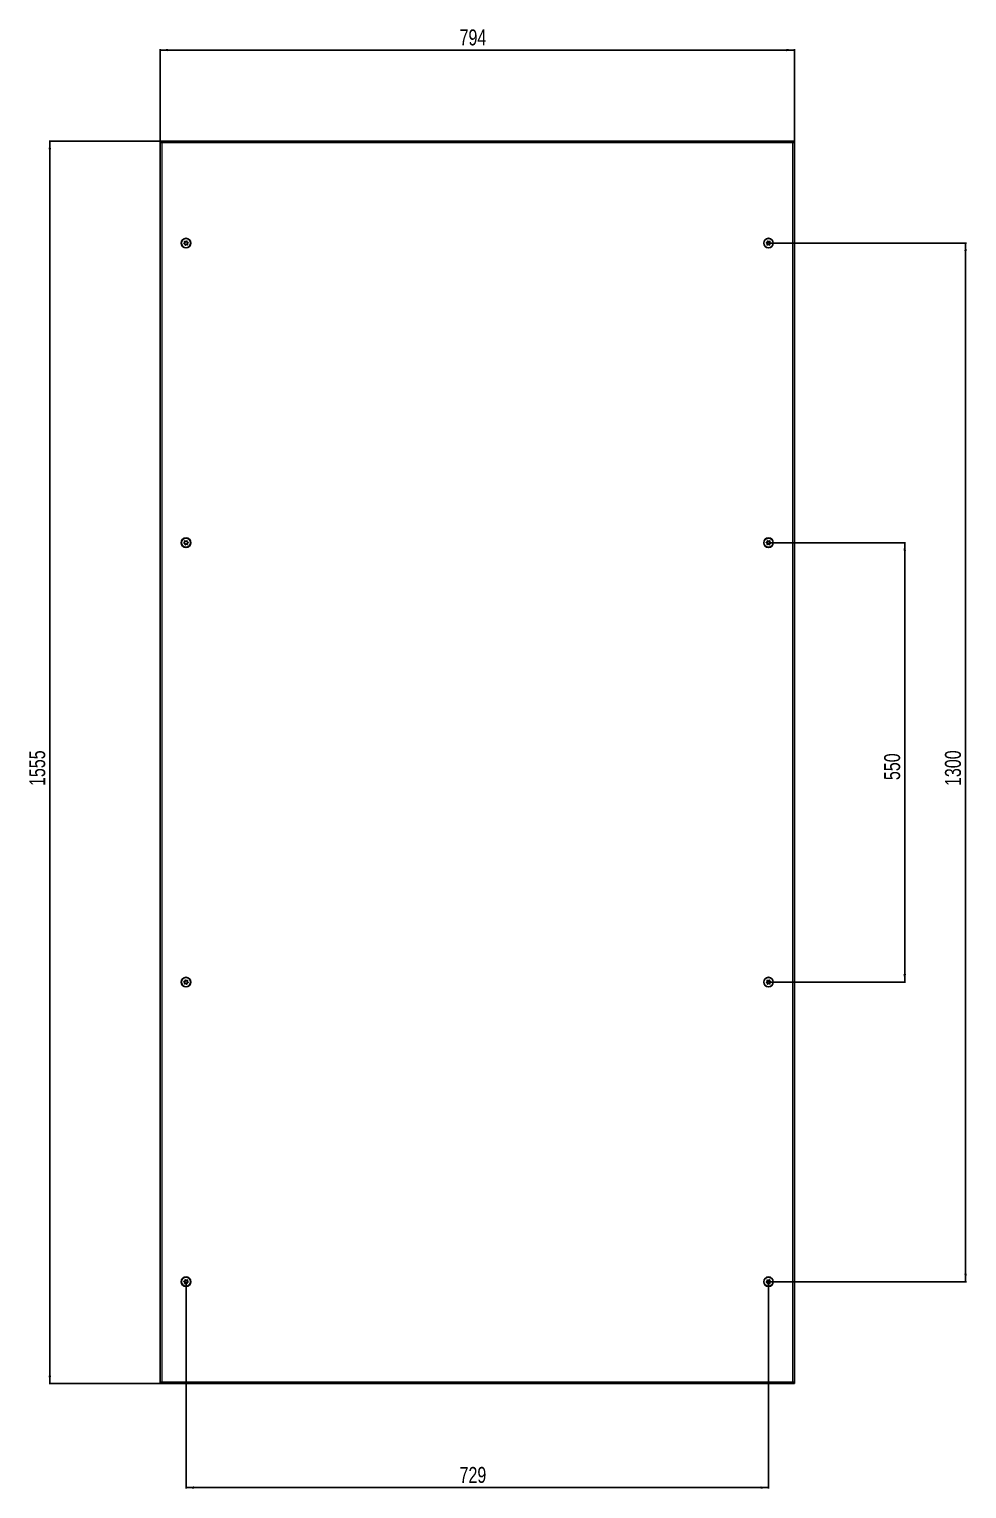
# Model space of a CAD drawing. Header units: millimetres. Extents: x -400 to 1821, y -702 to 1192.
# Drawn here: x -400 to 773, y -689 to 1138 of the extents above; entities that cross this region are included whole.
import ezdxf

# ---------------------------------------------------------------- set-up
doc = ezdxf.new("R2010")
doc.units = ezdxf.units.MM
doc.layers.add('FORMAT', color=7, linetype='Continuous')
doc.styles.add('SLDTEXTSTYLE0', font='TXT', dxfattribs={"width": 0.75})
doc.dimstyles.new('SLDDIMSTYLE1', dxfattribs={"dimtxt": 20, "dimasz": 10, "dimexe": 0, "dimexo": 0.0625, "dimgap": 5, "dimtad": 2, "dimdec": 1, "dimrnd": 1e-09, "dimzin": 12, "dimdsep": 46, "dimtxsty": 'SLDTEXTSTYLE0', "dimsah": 1, "dimcen": 0.09, "dimadec": 0, "dimazin": 3, "dimtfac": 1, "dimtofl": 0, "dimtmove": 0, "dimatfit": 3, "dimfxl": 0, "dimfrac": 2, "dimtolj": 1, "dimtzin": 12, "dimarcsym": 0})

# ---------------------------------------------------------------- blocks, each defined once
blk = doc.blocks.new('_D_1')
at = {"layer": 'FORMAT'}
for p, q in [((-236.5, 998), (-375.4, 998)), ((-374.4, 998), (-374.4, -557)), ((-236.5, -557), (-375.4, -557))]:
    blk.add_line(p, q, dxfattribs=at)
for points in [[(-374.4, 998), (-376, 988), (-372.9, 988)], [(-374.4, -557), (-372.9, -547), (-376, -547)]]:
    blk.add_solid(points, dxfattribs=at)
at = {"layer": 'FORMAT', "insert": (-400.2, 191), "char_height": 20, "attachment_point": 1, "rotation": 90, "style": 'SLDTEXTSTYLE0'}
blk.add_mtext('1555', dxfattribs=at)
blk = doc.blocks.new('_D_2')
at = {"layer": 'FORMAT'}
for p, q in [((-236.4, 998.1), (-236.4, 1113.2)), ((-236.4, 1112.2), (557.6, 1112.2)), ((557.6, 998.1), (557.6, 1113.2))]:
    blk.add_line(p, q, dxfattribs=at)
for points in [[(-236.4, 1112.2), (-226.4, 1110.7), (-226.4, 1113.7)], [(557.6, 1112.2), (547.6, 1113.7), (547.6, 1110.7)]]:
    blk.add_solid(points, dxfattribs=at)
at = {"layer": 'FORMAT', "insert": (138.4, 1138), "char_height": 20, "attachment_point": 1, "style": 'SLDTEXTSTYLE0'}
blk.add_mtext('794', dxfattribs=at)
blk = doc.blocks.new('_D_3')
at = {"layer": 'FORMAT'}
for p, q in [((525.1, 870.5), (772.7, 870.5)), ((771.7, 870.5), (771.7, -429.5)), ((525.1, -429.5), (772.7, -429.5))]:
    blk.add_line(p, q, dxfattribs=at)
for points in [[(771.7, 870.5), (770.2, 860.5), (773.3, 860.5)], [(771.7, -429.5), (773.3, -419.5), (770.2, -419.5)]]:
    blk.add_solid(points, dxfattribs=at)
at = {"layer": 'FORMAT', "insert": (745.9, 191), "char_height": 20, "attachment_point": 1, "rotation": 90, "style": 'SLDTEXTSTYLE0'}
blk.add_mtext('1300', dxfattribs=at)
blk = doc.blocks.new('_D_4')
at = {"layer": 'FORMAT'}
for p, q in [((-203.9, -429.5), (-203.9, -688.1)), ((525.1, -429.5), (525.1, -688.1)), ((-203.9, -687.1), (525.1, -687.1))]:
    blk.add_line(p, q, dxfattribs=at)
for points in [[(-203.9, -687.1), (-193.9, -688.7), (-193.9, -685.6)], [(525.1, -687.1), (515.1, -685.6), (515.1, -688.7)]]:
    blk.add_solid(points, dxfattribs=at)
at = {"layer": 'FORMAT', "insert": (138.4, -661.3), "char_height": 20, "attachment_point": 1, "style": 'SLDTEXTSTYLE0'}
blk.add_mtext('729', dxfattribs=at)
blk = doc.blocks.new('_D_5')
at = {"layer": 'FORMAT'}
for p, q in [((525.1, 495.5), (696.6, 495.5)), ((695.6, 495.5), (695.6, -54.5)), ((525.1, -54.5), (696.6, -54.5))]:
    blk.add_line(p, q, dxfattribs=at)
for points in [[(695.6, 495.5), (694, 485.5), (697.1, 485.5)], [(695.6, -54.5), (697.1, -44.5), (694, -44.5)]]:
    blk.add_solid(points, dxfattribs=at)
at = {"layer": 'FORMAT', "insert": (669.8, 198.4), "char_height": 20, "attachment_point": 1, "rotation": 90, "style": 'SLDTEXTSTYLE0'}
blk.add_mtext('550', dxfattribs=at)

msp = doc.modelspace()

# ---------------------------------------------------------------- linework, layer by layer
at = {"color": 7, "linetype": 'Continuous', "lineweight": 25}
for p, q in [((-236.44, 998.04), (-236.44, -556.96)), ((-236.44, 998.04), (-234.94, 998.04)), ((-234.75, 998.04), (-234.94, 998.04)), ((-234.74, 996.93), (-234.74, 998.04)), ((555.86, 998.04), (-234.74, 998.04)), ((555.86, 996.93), (555.86, 998.04)), ((556.06, 998.04), (555.86, 998.04)), ((556.06, 998.04), (557.56, 998.04)), ((557.56, -556.96), (557.56, 998.04)), ((-234.94, -556.96), (-236.44, -556.96)), ((-234.94, -556.96), (-234.74, -556.96)), ((-234.74, -555.85), (-234.74, -556.96)), ((-234.74, -556.96), (555.86, -556.96)), ((555.86, -555.85), (555.86, -556.96)), ((555.86, -556.96), (556.06, -556.96)), ((557.56, -556.96), (556.06, -556.96))]:
    msp.add_line(p, q, dxfattribs=at)
at = {"color": 8, "linetype": 'Continuous', "lineweight": 18}
for p, q in [((-234.34, 995.94), (-234.34, -554.86)), ((555.46, 995.94), (-234.34, 995.94)), ((555.46, -554.86), (555.46, 995.94)), ((-234.34, -554.86), (555.46, -554.86))]:
    msp.add_line(p, q, dxfattribs=at)
at = {"color": 7, "linetype": 'Continuous', "lineweight": 25}
for centre, radius in [((-203.94, 870.54), 6), ((-203.94, 870.54), 5.78), ((-203.94, 870.54), 1.85), ((525.06, 870.54), 6), ((525.06, 870.54), 5.78), ((525.06, 870.54), 1.85), ((-203.94, 495.54), 6), ((-203.94, 495.54), 5.78), ((-203.94, 495.54), 1.85), ((525.06, 495.54), 6), ((525.06, 495.54), 5.78), ((525.06, 495.54), 1.85), ((-203.94, -54.46), 6), ((-203.94, -54.46), 5.78), ((-203.94, -54.46), 1.85), ((525.06, -54.46), 6), ((525.06, -54.46), 5.78), ((525.06, -54.46), 1.85), ((-203.94, -429.46), 6), ((-203.94, -429.46), 5.78), ((-203.94, -429.46), 1.85), ((525.06, -429.46), 6), ((525.06, -429.46), 5.78), ((525.06, -429.46), 1.85)]:
    msp.add_circle(centre, radius, dxfattribs=at)
for points, knots in [([(-234.34, 995.94), (-234.62, 996.12), (-234.89, 996.29), (-235.4, 996.65), (-235.63, 996.82), (-236.02, 997.17), (-236.18, 997.34), (-236.39, 997.69), (-236.44, 997.87), (-236.44, 998.04)], [0, 0, 0, 0, 0.25, 0.25, 0.5, 0.5, 0.75, 0.75, 1, 1, 1, 1]), ([(-234.34, 995.94), (-234.5, 996.3), (-234.66, 996.65), (-234.88, 997.35), (-234.94, 997.69), (-234.94, 998.04)], [0, 0, 0, 0, 0.5, 0.5, 1, 1, 1, 1]), ([(-234.74, 998.04), (-234.71, 998.04), (-234.68, 997.99), (-234.61, 997.78), (-234.58, 997.62), (-234.51, 997.23), (-234.48, 997), (-234.41, 996.49), (-234.38, 996.22), (-234.34, 995.94)], [0, 0, 0, 0, 0.25, 0.25, 0.5, 0.5, 0.75, 0.75, 1, 1, 1, 1]), ([(555.46, 995.94), (555.49, 996.22), (555.52, 996.49), (555.59, 997), (555.62, 997.23), (555.69, 997.62), (555.72, 997.78), (555.79, 997.99), (555.82, 998.04), (555.86, 998.04)], [0, 0, 0, 0, 0.25, 0.25, 0.5, 0.5, 0.75, 0.75, 1, 1, 1, 1]), ([(557.56, 998.04), (557.56, 997.87), (557.5, 997.7), (557.29, 997.34), (557.14, 997.17), (556.75, 996.82), (556.52, 996.65), (556, 996.29), (555.73, 996.12), (555.46, 995.94)], [0, 0, 0, 0, 0.25, 0.25, 0.5, 0.5, 0.75, 0.75, 1, 1, 1, 1]), ([(556.06, 998.04), (556.06, 997.69), (555.99, 997.34), (555.77, 996.64), (555.61, 996.3), (555.46, 995.94)], [0, 0, 0, 0, 0.5, 0.5, 1, 1, 1, 1]), ([(-202.91, 873.14), (-202.92, 873.15), (-202.95, 873.15), (-203, 873.14), (-203.13, 873.06), (-203.42, 872.81), (-203.83, 872.46), (-204.45, 872.34), (-204.94, 872.5), (-205.3, 872.67), (-205.52, 872.75), (-205.62, 872.76), (-205.66, 872.76), (-205.69, 872.74), (-205.7, 872.71), (-205.72, 872.64), (-205.7, 872.38), (-205.59, 871.91), (-205.59, 871.2), (-206.08, 870.68), (-206.48, 870.43), (-206.68, 870.25), (-206.71, 870.18), (-206.72, 870.15), (-206.71, 870.12), (-206.69, 870.09), (-206.66, 870.06), (-206.59, 870.02), (-206.38, 869.93), (-206.02, 869.81), (-205.55, 869.59), (-205.18, 869.08), (-205.13, 868.54), (-205.08, 868.15), (-205.04, 868.01), (-205.01, 867.96), (-204.98, 867.94), (-204.94, 867.94), (-204.89, 867.95), (-204.76, 868.03), (-204.47, 868.28), (-204.06, 868.63), (-203.44, 868.75), (-202.95, 868.59), (-202.59, 868.42), (-202.37, 868.34), (-202.27, 868.32), (-202.23, 868.33), (-202.2, 868.35), (-202.19, 868.38), (-202.17, 868.44), (-202.19, 868.71), (-202.3, 869.17), (-202.3, 869.89), (-201.81, 870.4), (-201.41, 870.66), (-201.21, 870.84), (-201.18, 870.9), (-201.17, 870.94), (-201.18, 870.97), (-201.2, 871), (-201.23, 871.02), (-201.3, 871.07), (-201.51, 871.15), (-201.87, 871.28), (-202.34, 871.5), (-202.71, 872.01), (-202.76, 872.55), (-202.8, 872.94), (-202.85, 873.08), (-202.88, 873.13), (-202.9, 873.14), (-202.91, 873.14)], [0, 0, 0, 0, 0.0020087, 0.00442, 0.0093647, 0.0255282, 0.0677053, 0.0957862, 0.1246456, 0.1503415, 0.1605194, 0.1633943, 0.1656965, 0.1672448, 0.1688741, 0.1707699, 0.1786058, 0.2119941, 0.2499945, 0.2879948, 0.3213831, 0.329219, 0.3311148, 0.3327441, 0.3342924, 0.3362166, 0.3385353, 0.3413178, 0.349662, 0.3753578, 0.4042173, 0.4322982, 0.4744753, 0.4906388, 0.4966691, 0.49844, 0.5, 0.5020087, 0.50442, 0.5093647, 0.5255282, 0.5677053, 0.5957862, 0.6246456, 0.6503415, 0.6605194, 0.6633943, 0.6656965, 0.6672448, 0.6688741, 0.6707699, 0.6786058, 0.7119941, 0.7499945, 0.7879948, 0.8213831, 0.829219, 0.8311148, 0.8327441, 0.8342924, 0.8362166, 0.8385353, 0.8413178, 0.849662, 0.8753578, 0.9042173, 0.9322982, 0.9744753, 0.9906388, 0.9966691, 0.99844, 1, 1, 1, 1]), ([(524.02, 873.14), (524.01, 873.14), (523.98, 873.12), (523.95, 873.07), (523.91, 872.93), (523.88, 872.55), (523.82, 872.01), (523.45, 871.5), (522.98, 871.28), (522.61, 871.15), (522.39, 871.06), (522.31, 871), (522.29, 870.97), (522.28, 870.94), (522.29, 870.9), (522.32, 870.84), (522.52, 870.66), (522.92, 870.4), (523.41, 869.89), (523.41, 869.17), (523.3, 868.71), (523.28, 868.44), (523.3, 868.38), (523.31, 868.35), (523.34, 868.33), (523.38, 868.33), (523.42, 868.33), (523.5, 868.35), (523.71, 868.43), (524.06, 868.59), (524.55, 868.75), (525.17, 868.63), (525.58, 868.28), (525.88, 868.02), (526.01, 867.95), (526.06, 867.94), (526.1, 867.94), (526.13, 867.97), (526.16, 868.02), (526.2, 868.15), (526.24, 868.54), (526.29, 869.08), (526.66, 869.59), (527.13, 869.81), (527.5, 869.94), (527.72, 870.03), (527.8, 870.09), (527.82, 870.12), (527.83, 870.15), (527.82, 870.18), (527.79, 870.25), (527.59, 870.43), (527.19, 870.68), (526.7, 871.2), (526.7, 871.91), (526.81, 872.38), (526.83, 872.64), (526.81, 872.71), (526.8, 872.74), (526.77, 872.76), (526.74, 872.76), (526.69, 872.76), (526.61, 872.74), (526.4, 872.66), (526.05, 872.5), (525.56, 872.34), (524.94, 872.46), (524.53, 872.81), (524.23, 873.07), (524.1, 873.14), (524.05, 873.15), (524.03, 873.15), (524.02, 873.14)], [0, 0, 0, 0, 0.0020087, 0.00442, 0.0093647, 0.0255282, 0.0677053, 0.0957862, 0.1246456, 0.1503415, 0.1605194, 0.1633943, 0.1656965, 0.1672448, 0.1688741, 0.1707699, 0.1786058, 0.2119941, 0.2499945, 0.2879948, 0.3213831, 0.329219, 0.3311148, 0.3327441, 0.3342924, 0.3362166, 0.3385353, 0.3413178, 0.349662, 0.3753578, 0.4042173, 0.4322982, 0.4744753, 0.4906388, 0.4966691, 0.49844, 0.5, 0.5020087, 0.50442, 0.5093647, 0.5255282, 0.5677053, 0.5957862, 0.6246456, 0.6503415, 0.6605194, 0.6633943, 0.6656965, 0.6672448, 0.6688741, 0.6707699, 0.6786058, 0.7119941, 0.7499945, 0.7879948, 0.8213831, 0.829219, 0.8311148, 0.8327441, 0.8342924, 0.8362166, 0.8385353, 0.8413178, 0.849662, 0.8753578, 0.9042173, 0.9322982, 0.9744753, 0.9906388, 0.9966691, 0.99844, 1, 1, 1, 1]), ([(-202.91, 498.14), (-202.92, 498.15), (-202.95, 498.15), (-203, 498.14), (-203.13, 498.06), (-203.42, 497.81), (-203.83, 497.46), (-204.45, 497.34), (-204.94, 497.5), (-205.3, 497.67), (-205.52, 497.75), (-205.62, 497.76), (-205.66, 497.76), (-205.69, 497.74), (-205.7, 497.71), (-205.72, 497.64), (-205.7, 497.38), (-205.59, 496.91), (-205.59, 496.2), (-206.08, 495.68), (-206.48, 495.43), (-206.68, 495.25), (-206.71, 495.18), (-206.72, 495.15), (-206.71, 495.12), (-206.69, 495.09), (-206.66, 495.06), (-206.59, 495.02), (-206.38, 494.93), (-206.02, 494.81), (-205.55, 494.59), (-205.18, 494.08), (-205.13, 493.54), (-205.08, 493.15), (-205.04, 493.01), (-205.01, 492.96), (-204.98, 492.94), (-204.94, 492.94), (-204.89, 492.95), (-204.76, 493.03), (-204.47, 493.28), (-204.06, 493.63), (-203.44, 493.75), (-202.95, 493.59), (-202.59, 493.42), (-202.37, 493.34), (-202.27, 493.32), (-202.23, 493.33), (-202.2, 493.35), (-202.19, 493.38), (-202.17, 493.44), (-202.19, 493.71), (-202.3, 494.17), (-202.3, 494.89), (-201.81, 495.4), (-201.41, 495.66), (-201.21, 495.84), (-201.18, 495.9), (-201.17, 495.94), (-201.18, 495.97), (-201.2, 496), (-201.23, 496.02), (-201.3, 496.07), (-201.51, 496.15), (-201.87, 496.28), (-202.34, 496.5), (-202.71, 497.01), (-202.76, 497.55), (-202.8, 497.94), (-202.85, 498.08), (-202.88, 498.13), (-202.9, 498.14), (-202.91, 498.14)], [0, 0, 0, 0, 0.0020087, 0.00442, 0.0093647, 0.0255282, 0.0677053, 0.0957862, 0.1246456, 0.1503415, 0.1605194, 0.1633943, 0.1656965, 0.1672448, 0.1688741, 0.1707699, 0.1786058, 0.2119941, 0.2499945, 0.2879948, 0.3213831, 0.329219, 0.3311148, 0.3327441, 0.3342924, 0.3362166, 0.3385353, 0.3413178, 0.349662, 0.3753578, 0.4042173, 0.4322982, 0.4744753, 0.4906388, 0.4966691, 0.49844, 0.5, 0.5020087, 0.50442, 0.5093647, 0.5255282, 0.5677053, 0.5957862, 0.6246456, 0.6503415, 0.6605194, 0.6633943, 0.6656965, 0.6672448, 0.6688741, 0.6707699, 0.6786058, 0.7119941, 0.7499945, 0.7879948, 0.8213831, 0.829219, 0.8311148, 0.8327441, 0.8342924, 0.8362166, 0.8385353, 0.8413178, 0.849662, 0.8753578, 0.9042173, 0.9322982, 0.9744753, 0.9906388, 0.9966691, 0.99844, 1, 1, 1, 1]), ([(524.02, 498.14), (524.01, 498.14), (523.98, 498.12), (523.95, 498.07), (523.91, 497.93), (523.88, 497.55), (523.82, 497.01), (523.45, 496.5), (522.98, 496.28), (522.61, 496.15), (522.39, 496.06), (522.31, 496), (522.29, 495.97), (522.28, 495.94), (522.29, 495.9), (522.32, 495.84), (522.52, 495.66), (522.92, 495.4), (523.41, 494.89), (523.41, 494.17), (523.3, 493.71), (523.28, 493.44), (523.3, 493.38), (523.31, 493.35), (523.34, 493.33), (523.38, 493.33), (523.42, 493.33), (523.5, 493.35), (523.71, 493.43), (524.06, 493.59), (524.55, 493.75), (525.17, 493.63), (525.58, 493.28), (525.88, 493.02), (526.01, 492.95), (526.06, 492.94), (526.1, 492.94), (526.13, 492.97), (526.16, 493.02), (526.2, 493.15), (526.24, 493.54), (526.29, 494.08), (526.66, 494.59), (527.13, 494.81), (527.5, 494.94), (527.72, 495.03), (527.8, 495.09), (527.82, 495.12), (527.83, 495.15), (527.82, 495.18), (527.79, 495.25), (527.59, 495.43), (527.19, 495.68), (526.7, 496.2), (526.7, 496.91), (526.81, 497.38), (526.83, 497.64), (526.81, 497.71), (526.8, 497.74), (526.77, 497.76), (526.74, 497.76), (526.69, 497.76), (526.61, 497.74), (526.4, 497.66), (526.05, 497.5), (525.56, 497.34), (524.94, 497.46), (524.53, 497.81), (524.23, 498.07), (524.1, 498.14), (524.05, 498.15), (524.03, 498.15), (524.02, 498.14)], [0, 0, 0, 0, 0.0020087, 0.00442, 0.0093647, 0.0255282, 0.0677053, 0.0957862, 0.1246456, 0.1503415, 0.1605194, 0.1633943, 0.1656965, 0.1672448, 0.1688741, 0.1707699, 0.1786058, 0.2119941, 0.2499945, 0.2879948, 0.3213831, 0.329219, 0.3311148, 0.3327441, 0.3342924, 0.3362166, 0.3385353, 0.3413178, 0.349662, 0.3753578, 0.4042173, 0.4322982, 0.4744753, 0.4906388, 0.4966691, 0.49844, 0.5, 0.5020087, 0.50442, 0.5093647, 0.5255282, 0.5677053, 0.5957862, 0.6246456, 0.6503415, 0.6605194, 0.6633943, 0.6656965, 0.6672448, 0.6688741, 0.6707699, 0.6786058, 0.7119941, 0.7499945, 0.7879948, 0.8213831, 0.829219, 0.8311148, 0.8327441, 0.8342924, 0.8362166, 0.8385353, 0.8413178, 0.849662, 0.8753578, 0.9042173, 0.9322982, 0.9744753, 0.9906388, 0.9966691, 0.99844, 1, 1, 1, 1]), ([(-202.91, -57.06), (-202.9, -57.05), (-202.87, -57.04), (-202.84, -56.98), (-202.8, -56.85), (-202.76, -56.46), (-202.71, -55.92), (-202.34, -55.41), (-201.87, -55.19), (-201.5, -55.06), (-201.28, -54.97), (-201.2, -54.91), (-201.18, -54.88), (-201.17, -54.85), (-201.18, -54.82), (-201.21, -54.75), (-201.41, -54.57), (-201.81, -54.32), (-202.3, -53.8), (-202.3, -53.09), (-202.19, -52.62), (-202.17, -52.36), (-202.19, -52.29), (-202.2, -52.26), (-202.23, -52.24), (-202.26, -52.24), (-202.31, -52.24), (-202.39, -52.26), (-202.6, -52.34), (-202.95, -52.5), (-203.44, -52.66), (-204.06, -52.54), (-204.47, -52.19), (-204.77, -51.93), (-204.9, -51.86), (-204.95, -51.85), (-204.99, -51.85), (-205.02, -51.88), (-205.05, -51.93), (-205.09, -52.07), (-205.13, -52.45), (-205.18, -52.99), (-205.55, -53.5), (-206.02, -53.72), (-206.39, -53.85), (-206.61, -53.94), (-206.69, -54), (-206.71, -54.03), (-206.72, -54.06), (-206.71, -54.1), (-206.68, -54.16), (-206.48, -54.34), (-206.08, -54.6), (-205.59, -55.11), (-205.59, -55.83), (-205.7, -56.29), (-205.72, -56.56), (-205.7, -56.62), (-205.69, -56.65), (-205.66, -56.67), (-205.62, -56.67), (-205.58, -56.67), (-205.5, -56.65), (-205.29, -56.57), (-204.94, -56.41), (-204.45, -56.25), (-203.83, -56.37), (-203.42, -56.72), (-203.12, -56.98), (-202.99, -57.05), (-202.94, -57.06), (-202.92, -57.06), (-202.91, -57.06)], [0, 0, 0, 0, 0.0020087, 0.00442, 0.0093647, 0.0255282, 0.0677053, 0.0957862, 0.1246456, 0.1503415, 0.1605194, 0.1633943, 0.1656965, 0.1672448, 0.1688741, 0.1707699, 0.1786058, 0.2119941, 0.2499945, 0.2879948, 0.3213831, 0.329219, 0.3311148, 0.3327441, 0.3342924, 0.3362166, 0.3385353, 0.3413178, 0.349662, 0.3753578, 0.4042173, 0.4322982, 0.4744753, 0.4906388, 0.4966691, 0.49844, 0.5, 0.5020087, 0.50442, 0.5093647, 0.5255282, 0.5677053, 0.5957862, 0.6246456, 0.6503415, 0.6605194, 0.6633943, 0.6656965, 0.6672448, 0.6688741, 0.6707699, 0.6786058, 0.7119941, 0.7499945, 0.7879948, 0.8213831, 0.829219, 0.8311148, 0.8327441, 0.8342924, 0.8362166, 0.8385353, 0.8413178, 0.849662, 0.8753578, 0.9042173, 0.9322982, 0.9744753, 0.9906388, 0.9966691, 0.99844, 1, 1, 1, 1]), ([(524.02, -57.06), (524.03, -57.06), (524.06, -57.06), (524.11, -57.05), (524.24, -56.98), (524.53, -56.72), (524.94, -56.37), (525.56, -56.25), (526.05, -56.41), (526.41, -56.58), (526.63, -56.66), (526.73, -56.68), (526.77, -56.67), (526.8, -56.65), (526.81, -56.62), (526.83, -56.56), (526.81, -56.29), (526.7, -55.83), (526.7, -55.11), (527.19, -54.6), (527.59, -54.34), (527.79, -54.16), (527.82, -54.1), (527.83, -54.06), (527.82, -54.03), (527.8, -54), (527.77, -53.98), (527.7, -53.93), (527.49, -53.85), (527.13, -53.72), (526.66, -53.5), (526.29, -52.99), (526.24, -52.45), (526.19, -52.06), (526.15, -51.92), (526.12, -51.87), (526.09, -51.85), (526.05, -51.85), (526, -51.86), (525.87, -51.94), (525.58, -52.19), (525.17, -52.54), (524.55, -52.66), (524.06, -52.5), (523.7, -52.33), (523.48, -52.25), (523.38, -52.24), (523.34, -52.24), (523.31, -52.26), (523.3, -52.29), (523.28, -52.36), (523.3, -52.62), (523.41, -53.09), (523.41, -53.8), (522.92, -54.32), (522.52, -54.57), (522.32, -54.75), (522.29, -54.82), (522.28, -54.85), (522.29, -54.88), (522.31, -54.91), (522.34, -54.94), (522.41, -54.98), (522.62, -55.07), (522.98, -55.19), (523.45, -55.41), (523.82, -55.92), (523.87, -56.46), (523.92, -56.85), (523.96, -56.99), (523.99, -57.04), (524.01, -57.05), (524.02, -57.06)], [0, 0, 0, 0, 0.0020087, 0.00442, 0.0093647, 0.0255282, 0.0677053, 0.0957862, 0.1246456, 0.1503415, 0.1605194, 0.1633943, 0.1656965, 0.1672448, 0.1688741, 0.1707699, 0.1786058, 0.2119941, 0.2499945, 0.2879948, 0.3213831, 0.329219, 0.3311148, 0.3327441, 0.3342924, 0.3362166, 0.3385353, 0.3413178, 0.349662, 0.3753578, 0.4042173, 0.4322982, 0.4744753, 0.4906388, 0.4966691, 0.49844, 0.5, 0.5020087, 0.50442, 0.5093647, 0.5255282, 0.5677053, 0.5957862, 0.6246456, 0.6503415, 0.6605194, 0.6633943, 0.6656965, 0.6672448, 0.6688741, 0.6707699, 0.6786058, 0.7119941, 0.7499945, 0.7879948, 0.8213831, 0.829219, 0.8311148, 0.8327441, 0.8342924, 0.8362166, 0.8385353, 0.8413178, 0.849662, 0.8753578, 0.9042173, 0.9322982, 0.9744753, 0.9906388, 0.9966691, 0.99844, 1, 1, 1, 1]), ([(-202.91, -432.06), (-202.9, -432.05), (-202.87, -432.04), (-202.84, -431.98), (-202.8, -431.85), (-202.76, -431.46), (-202.71, -430.92), (-202.34, -430.41), (-201.87, -430.19), (-201.5, -430.06), (-201.28, -429.97), (-201.2, -429.91), (-201.18, -429.88), (-201.17, -429.85), (-201.18, -429.82), (-201.21, -429.75), (-201.41, -429.57), (-201.81, -429.32), (-202.3, -428.8), (-202.3, -428.09), (-202.19, -427.62), (-202.17, -427.36), (-202.19, -427.29), (-202.2, -427.26), (-202.23, -427.24), (-202.26, -427.24), (-202.31, -427.24), (-202.39, -427.26), (-202.6, -427.34), (-202.95, -427.5), (-203.44, -427.66), (-204.06, -427.54), (-204.47, -427.19), (-204.77, -426.93), (-204.9, -426.86), (-204.95, -426.85), (-204.99, -426.85), (-205.02, -426.88), (-205.05, -426.93), (-205.09, -427.07), (-205.13, -427.45), (-205.18, -427.99), (-205.55, -428.5), (-206.02, -428.72), (-206.39, -428.85), (-206.61, -428.94), (-206.69, -429), (-206.71, -429.03), (-206.72, -429.06), (-206.71, -429.1), (-206.68, -429.16), (-206.48, -429.34), (-206.08, -429.6), (-205.59, -430.11), (-205.59, -430.83), (-205.7, -431.29), (-205.72, -431.56), (-205.7, -431.62), (-205.69, -431.65), (-205.66, -431.67), (-205.62, -431.67), (-205.58, -431.67), (-205.5, -431.65), (-205.29, -431.57), (-204.94, -431.41), (-204.45, -431.25), (-203.83, -431.37), (-203.42, -431.72), (-203.12, -431.98), (-202.99, -432.05), (-202.94, -432.06), (-202.92, -432.06), (-202.91, -432.06)], [0, 0, 0, 0, 0.0020087, 0.00442, 0.0093647, 0.0255282, 0.0677053, 0.0957862, 0.1246456, 0.1503415, 0.1605194, 0.1633943, 0.1656965, 0.1672448, 0.1688741, 0.1707699, 0.1786058, 0.2119941, 0.2499945, 0.2879948, 0.3213831, 0.329219, 0.3311148, 0.3327441, 0.3342924, 0.3362166, 0.3385353, 0.3413178, 0.349662, 0.3753578, 0.4042173, 0.4322982, 0.4744753, 0.4906388, 0.4966691, 0.49844, 0.5, 0.5020087, 0.50442, 0.5093647, 0.5255282, 0.5677053, 0.5957862, 0.6246456, 0.6503415, 0.6605194, 0.6633943, 0.6656965, 0.6672448, 0.6688741, 0.6707699, 0.6786058, 0.7119941, 0.7499945, 0.7879948, 0.8213831, 0.829219, 0.8311148, 0.8327441, 0.8342924, 0.8362166, 0.8385353, 0.8413178, 0.849662, 0.8753578, 0.9042173, 0.9322982, 0.9744753, 0.9906388, 0.9966691, 0.99844, 1, 1, 1, 1]), ([(524.02, -432.06), (524.03, -432.06), (524.06, -432.06), (524.11, -432.05), (524.24, -431.98), (524.53, -431.72), (524.94, -431.37), (525.56, -431.25), (526.05, -431.41), (526.41, -431.58), (526.63, -431.66), (526.73, -431.68), (526.77, -431.67), (526.8, -431.65), (526.81, -431.62), (526.83, -431.56), (526.81, -431.29), (526.7, -430.83), (526.7, -430.11), (527.19, -429.6), (527.59, -429.34), (527.79, -429.16), (527.82, -429.1), (527.83, -429.06), (527.82, -429.03), (527.8, -429), (527.77, -428.98), (527.7, -428.93), (527.49, -428.85), (527.13, -428.72), (526.66, -428.5), (526.29, -427.99), (526.24, -427.45), (526.19, -427.06), (526.15, -426.92), (526.12, -426.87), (526.09, -426.85), (526.05, -426.85), (526, -426.86), (525.87, -426.94), (525.58, -427.19), (525.17, -427.54), (524.55, -427.66), (524.06, -427.5), (523.7, -427.33), (523.48, -427.25), (523.38, -427.24), (523.34, -427.24), (523.31, -427.26), (523.3, -427.29), (523.28, -427.36), (523.3, -427.62), (523.41, -428.09), (523.41, -428.8), (522.92, -429.32), (522.52, -429.57), (522.32, -429.75), (522.29, -429.82), (522.28, -429.85), (522.29, -429.88), (522.31, -429.91), (522.34, -429.94), (522.41, -429.98), (522.62, -430.07), (522.98, -430.19), (523.45, -430.41), (523.82, -430.92), (523.87, -431.46), (523.92, -431.85), (523.96, -431.99), (523.99, -432.04), (524.01, -432.05), (524.02, -432.06)], [0, 0, 0, 0, 0.0020087, 0.00442, 0.0093647, 0.0255282, 0.0677053, 0.0957862, 0.1246456, 0.1503415, 0.1605194, 0.1633943, 0.1656965, 0.1672448, 0.1688741, 0.1707699, 0.1786058, 0.2119941, 0.2499945, 0.2879948, 0.3213831, 0.329219, 0.3311148, 0.3327441, 0.3342924, 0.3362166, 0.3385353, 0.3413178, 0.349662, 0.3753578, 0.4042173, 0.4322982, 0.4744753, 0.4906388, 0.4966691, 0.49844, 0.5, 0.5020087, 0.50442, 0.5093647, 0.5255282, 0.5677053, 0.5957862, 0.6246456, 0.6503415, 0.6605194, 0.6633943, 0.6656965, 0.6672448, 0.6688741, 0.6707699, 0.6786058, 0.7119941, 0.7499945, 0.7879948, 0.8213831, 0.829219, 0.8311148, 0.8327441, 0.8342924, 0.8362166, 0.8385353, 0.8413178, 0.849662, 0.8753578, 0.9042173, 0.9322982, 0.9744753, 0.9906388, 0.9966691, 0.99844, 1, 1, 1, 1]), ([(-236.44, -556.96), (-236.44, -556.78), (-236.39, -556.61), (-236.18, -556.26), (-236.02, -556.08), (-235.64, -555.73), (-235.4, -555.56), (-234.89, -555.21), (-234.62, -555.03), (-234.34, -554.86)], [0, 0, 0, 0, 0.25, 0.25, 0.5, 0.5, 0.75, 0.75, 1, 1, 1, 1]), ([(-234.94, -556.96), (-234.94, -556.78), (-234.93, -556.61), (-234.87, -556.26), (-234.82, -556.08), (-234.71, -555.73), (-234.65, -555.56), (-234.5, -555.21), (-234.42, -555.03), (-234.34, -554.86)], [0, 0, 0, 0, 0.25, 0.25, 0.5, 0.5, 0.75, 0.75, 1, 1, 1, 1]), ([(-234.34, -554.86), (-234.38, -555.13), (-234.41, -555.41), (-234.48, -555.91), (-234.51, -556.15), (-234.58, -556.54), (-234.61, -556.69), (-234.68, -556.9), (-234.71, -556.96), (-234.74, -556.96)], [0, 0, 0, 0, 0.25, 0.25, 0.5, 0.5, 0.75, 0.75, 1, 1, 1, 1]), ([(555.86, -556.96), (555.82, -556.96), (555.79, -556.9), (555.72, -556.69), (555.69, -556.54), (555.62, -556.15), (555.59, -555.91), (555.52, -555.41), (555.49, -555.13), (555.46, -554.86)], [0, 0, 0, 0, 0.25, 0.25, 0.5, 0.5, 0.75, 0.75, 1, 1, 1, 1]), ([(555.46, -554.86), (555.73, -555.03), (556, -555.2), (556.51, -555.56), (556.74, -555.73), (557.14, -556.08), (557.29, -556.25), (557.5, -556.61), (557.56, -556.78), (557.56, -556.96)], [0, 0, 0, 0, 0.25, 0.25, 0.5, 0.5, 0.75, 0.75, 1, 1, 1, 1]), ([(555.46, -554.86), (555.61, -555.21), (555.77, -555.56), (555.99, -556.26), (556.06, -556.6), (556.06, -556.96)], [0, 0, 0, 0, 0.5, 0.5, 1, 1, 1, 1])]:
    msp.add_open_spline(points, degree=3, knots=knots, dxfattribs=at)

# ---------------------------------------------------------------- dimensions: what is measured, and where the dimension line sits
at = {"layer": 'FORMAT'}
for base, p1, p2, picture, middle in [((557.56, 1112.21), (-236.44, 998.04), (557.56, 998.04), '_D_2', (160.56, 1112.21)), ((525.06, -687.12), (-203.94, -429.46), (525.06, -429.46), '_D_4', (160.56, -687.12))]:
    dim = msp.add_linear_dim(base=base, p1=p1, p2=p2, dimstyle='SLDDIMSTYLE1', dxfattribs=at)
    dim.commit()
    dim.dimension.update_dxf_attribs({"geometry": picture, "text_midpoint": middle, "dimtype": 160})
for base, p1, p2, picture, middle in [((-374.45, -556.96), (-236.44, 998.04), (-236.44, -556.96), '_D_1', (-374.45, 220.54)), ((771.73, -429.46), (525.06, 870.54), (525.06, -429.46), '_D_3', (771.73, 220.54)), ((695.56, -54.46), (525.06, 495.54), (525.06, -54.46), '_D_5', (695.56, 220.54))]:
    dim = msp.add_linear_dim(base=base, p1=p1, p2=p2, angle=90, dimstyle='SLDDIMSTYLE1', dxfattribs=at)
    dim.commit()
    dim.dimension.update_dxf_attribs({"geometry": picture, "text_midpoint": middle, "dimtype": 160})

doc.saveas('drawing.dxf')
